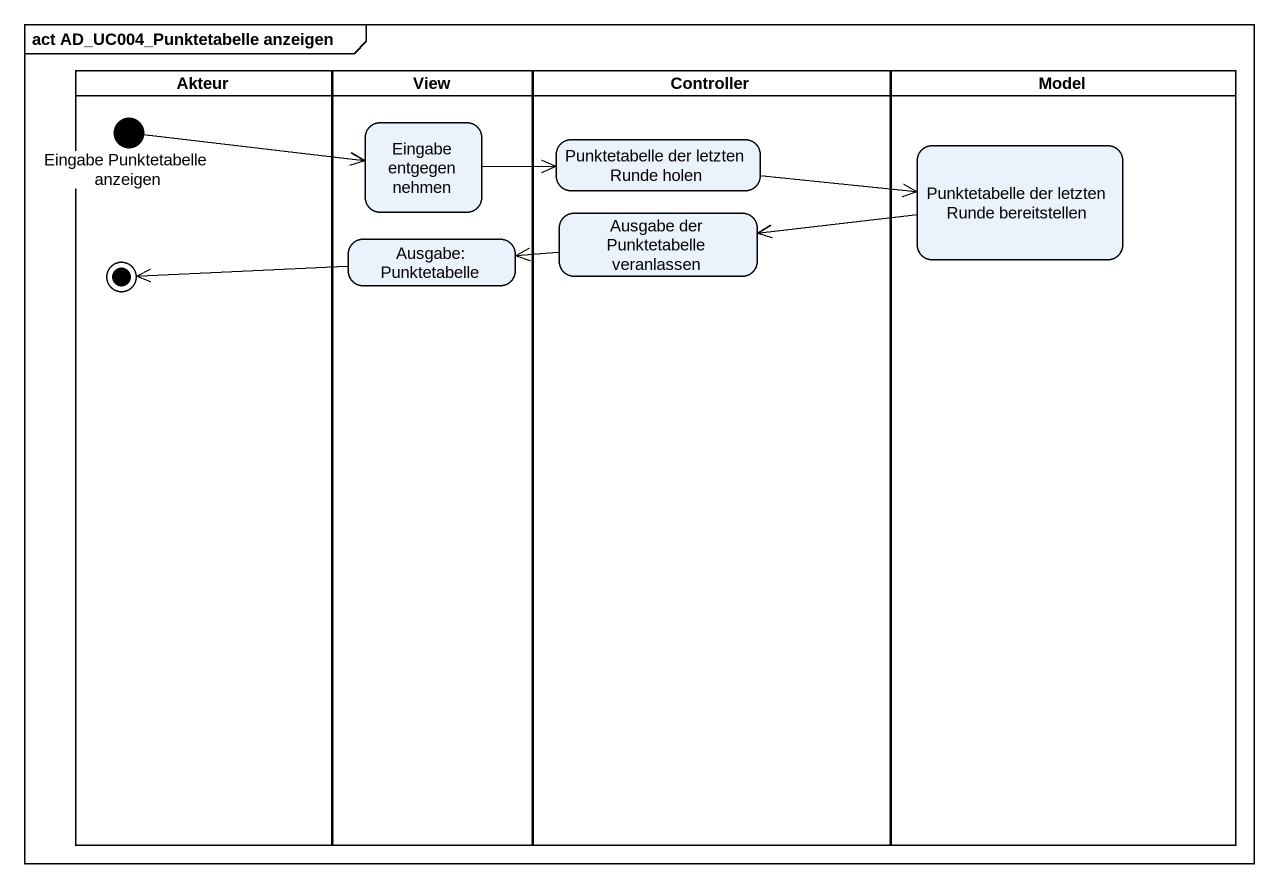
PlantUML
@startuml
mainframe act AD_UC004_Punktetabelle anzeigen
hide empty description
state Akteur <<partition>> {
  state "Eingabe Punktetabelle anzeigen" as Eingabe_Punktetabelle <<start>>
  state final1 <<end>>
}
state View <<partition>> {
  state "Eingabe entgegen nehmen" as Eingabe_entgegen_nehmen
  state "Ausgabe: Punktetabelle" as Ausgabe_Punktetabelle
}
state Controller <<partition>> {
  state "Punktetabelle der letzten Runde holen" as Punktetabelle_der_letzten
  state "Ausgabe der Punktetabelle veranlassen" as Ausgabe_der_Punktetabelle
}
state Model <<partition>> {
  state "Punktetabelle der letzten Runde bereitstellen" as Punktetabelle_der_letzten_2
}
Eingabe_Punktetabelle -right-> Eingabe_entgegen_nehmen
Eingabe_entgegen_nehmen -right-> Punktetabelle_der_letzten
Punktetabelle_der_letzten -right-> Punktetabelle_der_letzten_2
Punktetabelle_der_letzten_2 -left-> Ausgabe_der_Punktetabelle
Ausgabe_Punktetabelle -left-> final1
Ausgabe_der_Punktetabelle -left-> Ausgabe_Punktetabelle
@enduml
